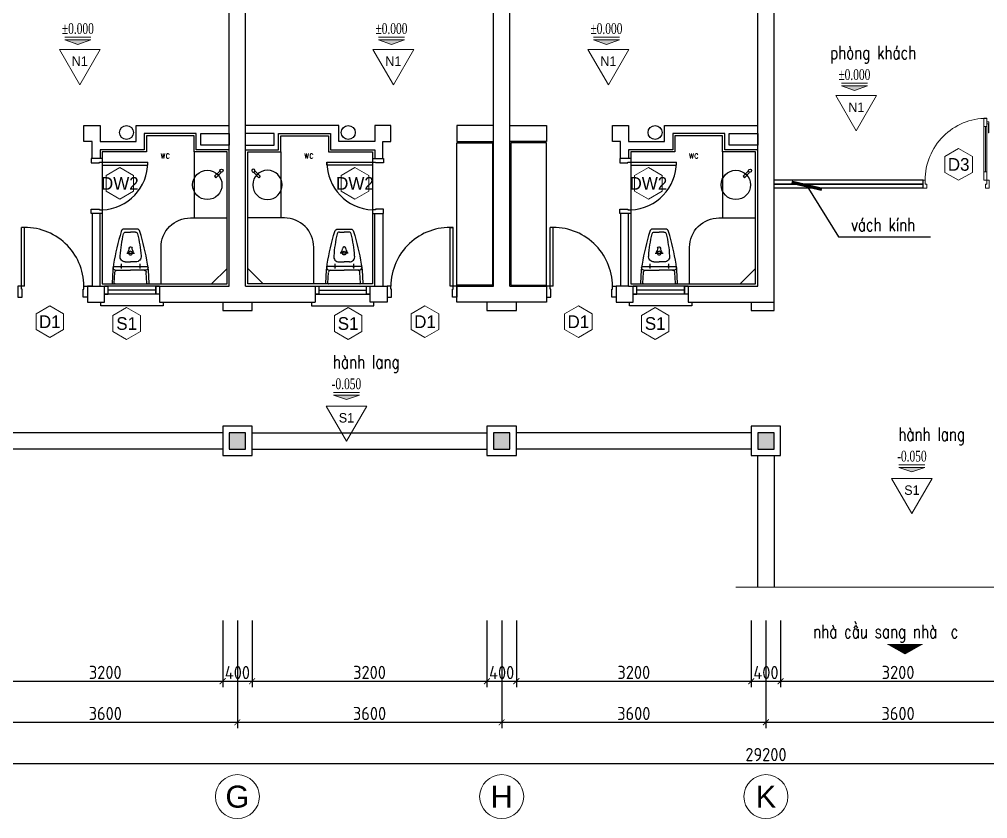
# Model space of a CAD drawing. Header units: millimetres. Extents: x 370 to 37395, y 1571 to 23130.
# Drawn here: x 9045 to 22235, y 1571 to 12465 of the extents above; entities that cross this region are included whole.
import ezdxf
from ezdxf.enums import TextEntityAlignment as Align

# ---------------------------------------------------------------- set-up
doc = ezdxf.new("R2010")
doc.units = ezdxf.units.MM
for name, color, linetype, lineweight in [('252 DIM', 251, 'Continuous', 5), ('HACTH', 252, 'Continuous', 5), ('N-CUA', 254, 'Continuous', 18), ('NETMANH', 43, 'Continuous', 15), ('NEW', 11, 'Continuous', 35), ('ZONES', 7, 'Continuous', 18)]:
    doc.layers.add(name, color=color, linetype=linetype, lineweight=lineweight)
for name, color, linetype in [('33-Thiet bi', 33, 'Continuous'), ('Dim', 144, 'Continuous'), ('HATCH', 8, 'Continuous'), ('NOITHAT', 8, 'Continuous'), ('TEXT', 11, 'Continuous'), ('THAY', 9, 'Continuous'), ('tuong', 11, 'Continuous')]:
    doc.layers.add(name, color=color, linetype=linetype)
doc.styles.add('ARIALH', font='VnArialH.TTF')
doc.styles.add('AVANTH', font='VnAvantH.TTF')
doc.styles.add('ISOCP', font='isocp.shx')
doc.styles.add('VNS', font='vntimeh.shx', dxfattribs={"width": 0.7})
doc.styles.add('VNSIMLI', font='vnsimli.shx', dxfattribs={"width": 0.75})
doc.dimstyles.new('1-100', dxfattribs={"dimtxt": 180, "dimasz": 80, "dimexe": 80, "dimexo": 0, "dimgap": 30, "dimtad": 1, "dimdec": 0, "dimzin": 0, "dimdsep": 46, "dimtxsty": 'ISOCP', "dimblk1": 'ARCHTICK', "dimblk2": 'ARCHTICK', "dimsah": 1, "dimcen": 0.09, "dimdle": 80, "dimclrd": 8, "dimclre": 256, "dimclrt": 11, "dimadec": 0, "dimazin": 0, "dimtfac": 1, "dimtdec": 0, "dimtix": 1, "dimtmove": 2, "dimatfit": 3, "dimldrblk": 'ARCHTICK', "dimfxl": 80, "dimtolj": 1, "dimtzin": 0, "dimlwd": -1, "dimarcsym": 0})
doc.dimstyles.new('100x2nn', dxfattribs={"dimscale": 2, "dimtxt": 180, "dimasz": 80, "dimexe": 80, "dimexo": 0, "dimgap": 30, "dimtad": 1, "dimdec": 0, "dimzin": 0, "dimdsep": 46, "dimtxsty": 'ISOCP', "dimblk1": 'ARCHTICK', "dimblk2": 'ARCHTICK', "dimsah": 1, "dimcen": 0.09, "dimdle": 80, "dimclrd": 8, "dimclre": 8, "dimclrt": 7, "dimadec": 0, "dimazin": 0, "dimtfac": 1, "dimtdec": 0, "dimtmove": 2, "dimatfit": 3, "dimldrblk": 'ARCHTICK', "dimfxl": 80, "dimtolj": 1, "dimtzin": 0, "dimarcsym": 0})

# ---------------------------------------------------------------- blocks, each defined once
blk = doc.blocks.new('AXIS')
at = {"layer": 'ZONES'}
blk.add_circle((0, 0), 300, dxfattribs=at)
at = {"layer": 'ZONES', "style": 'ARIALH'}
blk.add_attdef('TENTRUCDINHVI', text='', height=300, dxfattribs=at).set_placement((0, 0), align=Align.MIDDLE)
blk = doc.blocks.new('_ArchTick')
at = {"color": 0, "linetype": 'ByBlock', "const_width": 0.15}
blk.add_lwpolyline([(-0.5, -0.5), (0.5, 0.5)], dxfattribs=at)
blk = doc.blocks.new('*D630')
at = {"layer": 'Defpoints', "color": 0, "transparency": 16777216}
for p in [(8615, 4273), (11815, 4273), (11815, 3444)]:
    blk.add_point(p, dxfattribs=at)
at = {"layer": 'Dim', "lineweight": -2, "transparency": 16777216}
for p, q in [((8615, 4273), (8615, 3364)), ((11815, 4273), (11815, 3364))]:
    blk.add_line(p, q, dxfattribs=at)
at = {"layer": 'Dim', "color": 8, "transparency": 16777216}
blk.add_line((8535, 3444), (11895, 3444), dxfattribs=at)
at = {"layer": 'Dim', "color": 8, "transparency": 16777216, "xscale": 80, "yscale": 80, "zscale": 80, "rotation": 180}
blk.add_blockref('_ArchTick', (8615, 3444), dxfattribs=at)
at = {"layer": 'Dim', "color": 8, "transparency": 16777216, "xscale": 80, "yscale": 80, "zscale": 80}
blk.add_blockref('_ArchTick', (11815, 3444), dxfattribs=at)
at = {"layer": 'Dim', "color": 11, "transparency": 16777216, "insert": (10215, 3564), "char_height": 180, "attachment_point": 5, "style": 'ISOCP'}
blk.add_mtext('\\A1;3200', dxfattribs=at)
blk = doc.blocks.new('*D631')
at = {"layer": 'Defpoints', "color": 0, "transparency": 16777216}
for p in [(11815, 4273), (12215, 4273), (12215, 3444)]:
    blk.add_point(p, dxfattribs=at)
at = {"layer": 'Dim', "lineweight": -2, "transparency": 16777216}
for p, q in [((11815, 4273), (11815, 3364)), ((12215, 4273), (12215, 3364))]:
    blk.add_line(p, q, dxfattribs=at)
at = {"layer": 'Dim', "color": 8, "transparency": 16777216}
blk.add_line((11735, 3444), (12295, 3444), dxfattribs=at)
at = {"layer": 'Dim', "color": 8, "transparency": 16777216, "xscale": 80, "yscale": 80, "zscale": 80, "rotation": 180}
blk.add_blockref('_ArchTick', (11815, 3444), dxfattribs=at)
at = {"layer": 'Dim', "color": 8, "transparency": 16777216, "xscale": 80, "yscale": 80, "zscale": 80}
blk.add_blockref('_ArchTick', (12215, 3444), dxfattribs=at)
at = {"layer": 'Dim', "color": 11, "transparency": 16777216, "insert": (12015, 3562), "char_height": 180, "attachment_point": 5, "style": 'ISOCP'}
blk.add_mtext('\\A1;400', dxfattribs=at)
blk = doc.blocks.new('*D632')
at = {"layer": 'Defpoints', "color": 0, "transparency": 16777216}
for p in [(12215, 4273), (15415, 4273), (15415, 3444)]:
    blk.add_point(p, dxfattribs=at)
at = {"layer": 'Dim', "lineweight": -2, "transparency": 16777216}
for p, q in [((12215, 4273), (12215, 3364)), ((15415, 4273), (15415, 3364))]:
    blk.add_line(p, q, dxfattribs=at)
at = {"layer": 'Dim', "color": 8, "transparency": 16777216}
blk.add_line((12135, 3444), (15495, 3444), dxfattribs=at)
at = {"layer": 'Dim', "color": 8, "transparency": 16777216, "xscale": 80, "yscale": 80, "zscale": 80, "rotation": 180}
blk.add_blockref('_ArchTick', (12215, 3444), dxfattribs=at)
at = {"layer": 'Dim', "color": 8, "transparency": 16777216, "xscale": 80, "yscale": 80, "zscale": 80}
blk.add_blockref('_ArchTick', (15415, 3444), dxfattribs=at)
at = {"layer": 'Dim', "color": 11, "transparency": 16777216, "insert": (13815, 3564), "char_height": 180, "attachment_point": 5, "style": 'ISOCP'}
blk.add_mtext('\\A1;3200', dxfattribs=at)
blk = doc.blocks.new('*D633')
at = {"layer": 'Defpoints', "color": 0, "transparency": 16777216}
for p in [(15415, 4273), (15815, 4273), (15815, 3444)]:
    blk.add_point(p, dxfattribs=at)
at = {"layer": 'Dim', "lineweight": -2, "transparency": 16777216}
for p, q in [((15415, 4273), (15415, 3364)), ((15815, 4273), (15815, 3364))]:
    blk.add_line(p, q, dxfattribs=at)
at = {"layer": 'Dim', "color": 8, "transparency": 16777216}
blk.add_line((15335, 3444), (15895, 3444), dxfattribs=at)
at = {"layer": 'Dim', "color": 8, "transparency": 16777216, "xscale": 80, "yscale": 80, "zscale": 80, "rotation": 180}
blk.add_blockref('_ArchTick', (15415, 3444), dxfattribs=at)
at = {"layer": 'Dim', "color": 8, "transparency": 16777216, "xscale": 80, "yscale": 80, "zscale": 80}
blk.add_blockref('_ArchTick', (15815, 3444), dxfattribs=at)
at = {"layer": 'Dim', "color": 11, "transparency": 16777216, "insert": (15615, 3562), "char_height": 180, "attachment_point": 5, "style": 'ISOCP'}
blk.add_mtext('\\A1;400', dxfattribs=at)
blk = doc.blocks.new('*D634')
at = {"layer": 'Defpoints', "color": 0, "transparency": 16777216}
for p in [(15815, 4273), (19015, 4273), (19015, 3444)]:
    blk.add_point(p, dxfattribs=at)
at = {"layer": 'Dim', "lineweight": -2, "transparency": 16777216}
for p, q in [((15815, 4273), (15815, 3364)), ((19015, 4273), (19015, 3364))]:
    blk.add_line(p, q, dxfattribs=at)
at = {"layer": 'Dim', "color": 8, "transparency": 16777216}
blk.add_line((15735, 3444), (19095, 3444), dxfattribs=at)
at = {"layer": 'Dim', "color": 8, "transparency": 16777216, "xscale": 80, "yscale": 80, "zscale": 80, "rotation": 180}
blk.add_blockref('_ArchTick', (15815, 3444), dxfattribs=at)
at = {"layer": 'Dim', "color": 8, "transparency": 16777216, "xscale": 80, "yscale": 80, "zscale": 80}
blk.add_blockref('_ArchTick', (19015, 3444), dxfattribs=at)
at = {"layer": 'Dim', "color": 11, "transparency": 16777216, "insert": (17415, 3564), "char_height": 180, "attachment_point": 5, "style": 'ISOCP'}
blk.add_mtext('\\A1;3200', dxfattribs=at)
blk = doc.blocks.new('*D635')
at = {"layer": 'Defpoints', "color": 0, "transparency": 16777216}
for p in [(19015, 4273), (19415, 4273), (19415, 3444)]:
    blk.add_point(p, dxfattribs=at)
at = {"layer": 'Dim', "lineweight": -2, "transparency": 16777216}
for p, q in [((19015, 4273), (19015, 3364)), ((19415, 4273), (19415, 3364))]:
    blk.add_line(p, q, dxfattribs=at)
at = {"layer": 'Dim', "color": 8, "transparency": 16777216}
blk.add_line((18935, 3444), (19495, 3444), dxfattribs=at)
at = {"layer": 'Dim', "color": 8, "transparency": 16777216, "xscale": 80, "yscale": 80, "zscale": 80, "rotation": 180}
blk.add_blockref('_ArchTick', (19015, 3444), dxfattribs=at)
at = {"layer": 'Dim', "color": 8, "transparency": 16777216, "xscale": 80, "yscale": 80, "zscale": 80}
blk.add_blockref('_ArchTick', (19415, 3444), dxfattribs=at)
at = {"layer": 'Dim', "color": 11, "transparency": 16777216, "insert": (19215, 3562), "char_height": 180, "attachment_point": 5, "style": 'ISOCP'}
blk.add_mtext('\\A1;400', dxfattribs=at)
blk = doc.blocks.new('*D636')
at = {"layer": 'Defpoints', "color": 0, "transparency": 16777216}
for p in [(19415, 4273), (22615, 4273), (22615, 3444)]:
    blk.add_point(p, dxfattribs=at)
at = {"layer": 'Dim', "lineweight": -2, "transparency": 16777216}
for p, q in [((19415, 4273), (19415, 3364)), ((22615, 4273), (22615, 3364))]:
    blk.add_line(p, q, dxfattribs=at)
at = {"layer": 'Dim', "color": 8, "transparency": 16777216}
blk.add_line((19335, 3444), (22695, 3444), dxfattribs=at)
at = {"layer": 'Dim', "color": 8, "transparency": 16777216, "xscale": 80, "yscale": 80, "zscale": 80, "rotation": 180}
blk.add_blockref('_ArchTick', (19415, 3444), dxfattribs=at)
at = {"layer": 'Dim', "color": 8, "transparency": 16777216, "xscale": 80, "yscale": 80, "zscale": 80}
blk.add_blockref('_ArchTick', (22615, 3444), dxfattribs=at)
at = {"layer": 'Dim', "color": 11, "transparency": 16777216, "insert": (21015, 3564), "char_height": 180, "attachment_point": 5, "style": 'ISOCP'}
blk.add_mtext('\\A1;3200', dxfattribs=at)
blk = doc.blocks.new('*D593')
at = {"layer": 'Defpoints', "color": 0, "transparency": 16777216}
for p in [(8415, 4273), (12015, 4273), (12015, 2884)]:
    blk.add_point(p, dxfattribs=at)
at = {"layer": 'Dim', "lineweight": -2, "transparency": 16777216}
for p, q in [((8415, 4273), (8415, 2804)), ((12015, 4273), (12015, 2804))]:
    blk.add_line(p, q, dxfattribs=at)
at = {"layer": 'Dim', "color": 8, "transparency": 16777216}
blk.add_line((8335, 2884), (12095, 2884), dxfattribs=at)
at = {"layer": 'Dim', "color": 8, "transparency": 16777216, "xscale": 80, "yscale": 80, "zscale": 80, "rotation": 180}
blk.add_blockref('_ArchTick', (8415, 2884), dxfattribs=at)
at = {"layer": 'Dim', "color": 8, "transparency": 16777216, "xscale": 80, "yscale": 80, "zscale": 80}
blk.add_blockref('_ArchTick', (12015, 2884), dxfattribs=at)
at = {"layer": 'Dim', "color": 11, "transparency": 16777216, "insert": (10215, 3004), "char_height": 180, "attachment_point": 5, "style": 'ISOCP'}
blk.add_mtext('\\A1;3600', dxfattribs=at)
blk = doc.blocks.new('*D594')
at = {"layer": 'Defpoints', "color": 0, "transparency": 16777216}
for p in [(12015, 4273), (15615, 4273), (15615, 2884)]:
    blk.add_point(p, dxfattribs=at)
at = {"layer": 'Dim', "lineweight": -2, "transparency": 16777216}
for p, q in [((12015, 4273), (12015, 2804)), ((15615, 4273), (15615, 2804))]:
    blk.add_line(p, q, dxfattribs=at)
at = {"layer": 'Dim', "color": 8, "transparency": 16777216}
blk.add_line((11935, 2884), (15695, 2884), dxfattribs=at)
at = {"layer": 'Dim', "color": 8, "transparency": 16777216, "xscale": 80, "yscale": 80, "zscale": 80, "rotation": 180}
blk.add_blockref('_ArchTick', (12015, 2884), dxfattribs=at)
at = {"layer": 'Dim', "color": 8, "transparency": 16777216, "xscale": 80, "yscale": 80, "zscale": 80}
blk.add_blockref('_ArchTick', (15615, 2884), dxfattribs=at)
at = {"layer": 'Dim', "color": 11, "transparency": 16777216, "insert": (13815, 3004), "char_height": 180, "attachment_point": 5, "style": 'ISOCP'}
blk.add_mtext('\\A1;3600', dxfattribs=at)
blk = doc.blocks.new('*D595')
at = {"layer": 'Defpoints', "color": 0, "transparency": 16777216}
for p in [(15615, 4273), (19215, 4273), (19215, 2884)]:
    blk.add_point(p, dxfattribs=at)
at = {"layer": 'Dim', "lineweight": -2, "transparency": 16777216}
for p, q in [((15615, 4273), (15615, 2804)), ((19215, 4273), (19215, 2804))]:
    blk.add_line(p, q, dxfattribs=at)
at = {"layer": 'Dim', "color": 8, "transparency": 16777216}
blk.add_line((15535, 2884), (19295, 2884), dxfattribs=at)
at = {"layer": 'Dim', "color": 8, "transparency": 16777216, "xscale": 80, "yscale": 80, "zscale": 80, "rotation": 180}
blk.add_blockref('_ArchTick', (15615, 2884), dxfattribs=at)
at = {"layer": 'Dim', "color": 8, "transparency": 16777216, "xscale": 80, "yscale": 80, "zscale": 80}
blk.add_blockref('_ArchTick', (19215, 2884), dxfattribs=at)
at = {"layer": 'Dim', "color": 11, "transparency": 16777216, "insert": (17415, 3004), "char_height": 180, "attachment_point": 5, "style": 'ISOCP'}
blk.add_mtext('\\A1;3600', dxfattribs=at)
blk = doc.blocks.new('*D596')
at = {"layer": 'Defpoints', "color": 0, "transparency": 16777216}
for p in [(19215, 4273), (22815, 4273), (22815, 2884)]:
    blk.add_point(p, dxfattribs=at)
at = {"layer": 'Dim', "lineweight": -2, "transparency": 16777216}
for p, q in [((19215, 4273), (19215, 2804)), ((22815, 4273), (22815, 2804))]:
    blk.add_line(p, q, dxfattribs=at)
at = {"layer": 'Dim', "color": 8, "transparency": 16777216}
blk.add_line((19135, 2884), (22895, 2884), dxfattribs=at)
at = {"layer": 'Dim', "color": 8, "transparency": 16777216, "xscale": 80, "yscale": 80, "zscale": 80, "rotation": 180}
blk.add_blockref('_ArchTick', (19215, 2884), dxfattribs=at)
at = {"layer": 'Dim', "color": 8, "transparency": 16777216, "xscale": 80, "yscale": 80, "zscale": 80}
blk.add_blockref('_ArchTick', (22815, 2884), dxfattribs=at)
at = {"layer": 'Dim', "color": 11, "transparency": 16777216, "insert": (21015, 3004), "char_height": 180, "attachment_point": 5, "style": 'ISOCP'}
blk.add_mtext('\\A1;3600', dxfattribs=at)
blk = doc.blocks.new('CAODO')
blk.add_hatch(color=256).paths.add_polyline_path([(0, 0), (-225, 80), (225, 80)])
blk.add_line((-225, 124), (225, 124))
blk.add_lwpolyline([(0, 0), (-225, 80), (225, 80), (0, 0)])
at = {"layer": 'ZONES', "style": 'VNS', "width": 0.7}
blk.add_attdef('CAODO', text='', height=187, dxfattribs=at).set_placement((0, 274), align=Align.MIDDLE)
blk = doc.blocks.new('*D591')
at = {"layer": 'Defpoints', "color": 0, "transparency": 16777216}
for p in [(4615, 4273), (33815, 4273), (33815, 2324)]:
    blk.add_point(p, dxfattribs=at)
at = {"layer": 'Dim', "lineweight": -2, "transparency": 16777216}
for p, q in [((4615, 4273), (4615, 2244)), ((33815, 4273), (33815, 2244))]:
    blk.add_line(p, q, dxfattribs=at)
at = {"layer": 'Dim', "color": 8, "transparency": 16777216}
blk.add_line((4535, 2324), (33895, 2324), dxfattribs=at)
at = {"layer": 'Dim', "color": 8, "transparency": 16777216, "xscale": 80, "yscale": 80, "zscale": 80, "rotation": 180}
blk.add_blockref('_ArchTick', (4615, 2324), dxfattribs=at)
at = {"layer": 'Dim', "color": 8, "transparency": 16777216, "xscale": 80, "yscale": 80, "zscale": 80}
blk.add_blockref('_ArchTick', (33815, 2324), dxfattribs=at)
at = {"layer": 'Dim', "color": 11, "transparency": 16777216, "insert": (19215, 2444), "char_height": 180, "attachment_point": 5, "style": 'ISOCP'}
blk.add_mtext('\\A1;29200', dxfattribs=at)
blk = doc.blocks.new('D-W')
blk.add_lwpolyline([(0, 0), (-260, -150), (-260, -450), (0, -600), (260, -450), (260, -150)], close=True)
at = {"layer": 'ZONES', "style": 'AVANTH'}
blk.add_attdef('DS', text='', height=240, dxfattribs=at).set_placement((0, -300), align=Align.MIDDLE)
blk = doc.blocks.new('MAT')
blk.add_lwpolyline([(-11, 95), (508, 995), (-531, 995)], close=True)
at = {"layer": 'ZONES', "style": 'AVANTH'}
blk.add_attdef('DS', text='', height=240, dxfattribs=at).set_placement((-11, 695), align=Align.MIDDLE)
blk = doc.blocks.new('c900')
blk.add_line((51, 224), (51, 839))
for points in [[(29, 839), (74, 839), (74, 953), (29, 953), (29, 839)], [(29, 903), (4, 903), (4, 755)], [(29, 878), (9, 878), (9, 755), (4, 755)], [(29, 854), (29, 209)], [(74, 224), (74, 869)], [(74, 224), (29, 224), (29, 110), (74, 110), (74, 224)]]:
    blk.add_lwpolyline(points)
for points in [[(0, 0), (0, 110), (29, 110), (29, 57), (50, 57), (50, 0)], [(900, 0), (900, 110), (871, 110), (871, 57), (850, 57), (850, 0)]]:
    blk.add_lwpolyline(points, close=True)
at = {"layer": 'NETMANH'}
blk.add_arc((33, 114), 838, 359.6929, 90.3071, dxfattribs=at)
blk = doc.blocks.new('XIBET')
at = {"layer": '33-Thiet bi'}
for p, q in [((-66, 706), (0, 706)), ((66, 706), (0, 706)), ((52, 421), (-55, 421)), ((3, 506), (-3, 506)), ((3, 506), (-3, 506)), ((-128, 274), (-128, 211)), ((-72, 302), (0, 302)), ((72, 302), (0, 302)), ((128, 274), (128, 211)), ((236, 238), (-236, 238)), ((-222, 11), (-214, 158)), ((-208, 187), (0, 187)), ((208, 187), (0, 187)), ((222, 11), (214, 158)), ((212, 0), (-212, 0))]:
    blk.add_line(p, q, dxfattribs=at)
blk.add_lwpolyline([(-222, 11, 0.43012), (-212, 0), (-242, 0, -0.43012), (-252, 11), (-243, 187), (-238, 222), (-232, 268, -0.027792), (-128, 717, -0.333759), (-89, 747), (0, 747), (89, 747, -0.333759), (128, 717, -0.027792), (232, 268), (238, 222), (243, 187), (252, 11, -0.43012), (242, 0), (212, 0, 0.43012), (222, 11)], format="xyb", dxfattribs=at)
for centre, radius in [((0, 421), 25.3), ((-128, 236), 7.59), ((128, 236), 7.59)]:
    blk.add_circle(centre, radius, dxfattribs=at)
for centre, radius, start, end in [((1855, 230), 2003, 166.9438, 175.6188), ((-66, 676), 30.4, 90, 166.9438), ((66, 676), 30.4, 13.0562, 90), ((-1855, 230), 2003, 4.3812, 13.0562), ((-504, 615), 501, 337.9004, 345.3221), ((-34, 419), 10.1, 27.2049, 128.6822), ((0, 486), 20.2, 8.1656, 171.8344), ((504, 615), 501, 194.6779, 202.0996), ((34, 419), 10.1, 51.3178, 152.7951), ((-72, 372), 70.8, 171.1193, 270), ((72, 372), 70.8, 270, 8.8807), ((-208, 218), 30.4, 172.3704, 270), ((-184, 157), 30.4, 90, 176.9059), ((184, 157), 30.4, 3.0941, 90), ((208, 218), 30.4, 270, 7.6296)]:
    blk.add_arc(centre, radius, start, end, dxfattribs=at)
blk = doc.blocks.new('A$C2BDB501E')
at = {"layer": 'NOITHAT'}
for points in [[(450, 900), (0, 900), (0, 0), (450, 0)], [(101, 262), (172, 333), (153, 352), (82, 281)]]:
    blk.add_lwpolyline(points, close=True, dxfattribs=at)
for centre, radius in [((270, 450), 200), ((76, 256), 21.5)]:
    blk.add_circle(centre, radius, dxfattribs=at)

msp = doc.modelspace()

# ---------------------------------------------------------------- hatches: boundary and pattern name
at = {"layer": 'HATCH'}
for points in [[(12124.9, 6828.6), (11904.9, 6828.6), (11904.9, 6608.6), (12124.9, 6608.6)], [(15724.9, 6828.6), (15504.9, 6828.6), (15504.9, 6608.6), (15724.9, 6608.6)], [(19324.9, 6828.6), (19104.9, 6828.6), (19104.9, 6608.6), (19324.9, 6608.6)]]:
    msp.add_hatch(color=256, dxfattribs=at).paths.add_polyline_path(points)

# ---------------------------------------------------------------- linework, layer by layer
at = {"layer": 'HACTH', "linetype": 'Continuous'}
msp.add_lwpolyline([(18806.8, 4727.3), (26260.5, 4727.3), (26260.5, 4911.4), (26547.8, 4550.7), (26547.8, 4727.3), (34032.7, 4727.3)], dxfattribs=at)
at = {"layer": 'NEW'}
msp.add_line((21354.9, 10218.6), (19324.9, 10218.6), dxfattribs=at)
at = {"layer": 'NOITHAT'}
for points in [[(10174.9, 8858.6), (11874.9, 8858.6), (11874.9, 10658.6), (11424.9, 10658.6), (11424.9, 10878.6), (10774.9, 10878.6), (10774.9, 10658.6), (10174.9, 10658.6)], [(13854.9, 8858.6), (12154.9, 8858.6), (12154.9, 10658.6), (12604.9, 10658.6), (12604.9, 10878.6), (13254.9, 10878.6), (13254.9, 10658.6), (13854.9, 10658.6)], [(17374.9, 8858.6), (19074.9, 8858.6), (19074.9, 10658.6), (18624.9, 10658.6), (18624.9, 10878.6), (17974.9, 10878.6), (17974.9, 10658.6), (17374.9, 10658.6)], [(15004.9, 10783.6), (15489.9, 10783.6), (15489.9, 8843.6), (15004.9, 8843.6)], [(16224.9, 10783.6), (15739.9, 10783.6), (15739.9, 8843.6), (16224.9, 8843.6)], [(9974.9, 8828.6), (9974.9, 8678.6), (9914.9, 8678.6), (9914.9, 8788.6), (9924.9, 8788.6), (9924.9, 8828.6)], [(14054.9, 8828.6), (14054.9, 8678.6), (14114.9, 8678.6), (14114.9, 8788.6), (14104.9, 8788.6), (14104.9, 8828.6)], [(17174.9, 8828.6), (17174.9, 8678.6), (17114.9, 8678.6), (17114.9, 8788.6), (17124.9, 8788.6), (17124.9, 8828.6)]]:
    msp.add_lwpolyline(points, close=True, dxfattribs=at)
for points in [[(10174.9, 10568.6), (10024.9, 10568.6), (10024.9, 10508.6), (10134.9, 10508.6), (10134.9, 10518.6), (10794.9, 10518.6)], [(13854.9, 10568.6), (14004.9, 10568.6), (14004.9, 10508.6), (13894.9, 10508.6), (13894.9, 10518.6)], [(17374.9, 10568.6), (17224.9, 10568.6), (17224.9, 10508.6), (17334.9, 10508.6), (17334.9, 10518.6), (17994.9, 10518.6)], [(10174.9, 10478.6), (10794.9, 10478.6), (10794.9, 10518.6)], [(13854.9, 10478.6), (13234.9, 10478.6), (13234.9, 10518.6), (13894.9, 10518.6)], [(17374.9, 10478.6), (17994.9, 10478.6), (17994.9, 10518.6)], [(10174.9, 9818.6), (10024.9, 9818.6), (10024.9, 9878.6), (10134.9, 9878.6), (10134.9, 9868.6), (10174.9, 9868.6)], [(13854.9, 9818.6), (14004.9, 9818.6), (14004.9, 9878.6), (13894.9, 9878.6), (13894.9, 9868.6), (13854.9, 9868.6)], [(17374.9, 9818.6), (17224.9, 9818.6), (17224.9, 9878.6), (17334.9, 9878.6), (17334.9, 9868.6), (17374.9, 9868.6)], [(9114.9, 8828.6), (9024.9, 8828.6), (9024.9, 8678.6), (9084.9, 8678.6), (9084.9, 8788.6), (9074.9, 8788.6), (9074.9, 9628.6)], [(9114.9, 8828.6), (9114.9, 9628.6), (9074.9, 9628.6)], [(15004.9, 8828.6), (14914.9, 8828.6), (14914.9, 9628.6), (14954.9, 9628.6)], [(15004.9, 8828.6), (15004.9, 8678.6), (14944.9, 8678.6), (14944.9, 8788.6), (14954.9, 8788.6), (14954.9, 9628.6)], [(16314.9, 8828.6), (16224.9, 8828.6), (16224.9, 8678.6), (16284.9, 8678.6), (16284.9, 8788.6), (16274.9, 8788.6), (16274.9, 9628.6)], [(16314.9, 8828.6), (16314.9, 9628.6), (16274.9, 9628.6)], [(11874.9, 9070.7), (11662.7, 8858.6)], [(12154.9, 9070.7), (12367, 8858.6)], [(19074.9, 9070.7), (18862.7, 8858.6)]]:
    msp.add_lwpolyline(points, dxfattribs=at)
for points in [[(10974.9, 8858.6), (10974.9, 9358.6, -0.4142136), (11374.9, 9758.6), (11874.9, 9758.6)], [(13054.9, 8858.6), (13054.9, 9358.6, 0.4142136), (12654.9, 9758.6), (12154.9, 9758.6)], [(18174.9, 8858.6), (18174.9, 9358.6, -0.4142136), (18574.9, 9758.6), (19074.9, 9758.6)]]:
    msp.add_lwpolyline(points, format="xyb", dxfattribs=at)
for centre in [(10504.4, 10923.6), (13525.4, 10923.6), (17704.4, 10923.6)]:
    msp.add_circle(centre, 94.8, dxfattribs=at)
for centre, radius, start, end in [((10148.7, 10514.3), 646.2, 272.32463, 0.38175), ((13881.1, 10514.3), 646.2, 179.61825, 267.67537), ((17348.7, 10514.3), 646.2, 272.32463, 0.38175), ((9116.3, 8821.1), 808.6, 0.53245, 92.93896), ((14913.4, 8821.1), 808.6, 87.06104, 179.46755), ((16316.3, 8821.1), 808.6, 0.53245, 92.93896)]:
    msp.add_arc(centre, radius, start, end, dxfattribs=at)
at = {"layer": 'TEXT'}
msp.add_lwpolyline([(21109.4, 3809.2, 0, 500, 0), (21109.4, 3950.9, 0, 0, 0)], format="xyseb", dxfattribs=at)
at = {"layer": 'THAY', "ltscale": 400}
for p, q in [((21354.9, 10273.6), (19324.9, 10273.6)), ((21354.9, 10163.6), (19324.9, 10163.6)), ((21354.9, 10163.6), (21354.9, 10273.6)), ((11814.9, 6828.6), (8614.9, 6828.6)), ((12214.9, 6828.6), (15414.9, 6828.6)), ((19014.9, 6828.6), (15814.9, 6828.6)), ((11814.9, 6608.6), (8614.9, 6608.6)), ((12214.9, 6608.6), (15414.9, 6608.6)), ((19014.9, 6608.6), (15814.9, 6608.6)), ((19104.9, 4727.3), (19104.9, 6518.6)), ((19324.9, 6518.6), (19324.9, 4727.3))]:
    msp.add_line(p, q, dxfattribs=at)
at = {"layer": 'THAY'}
for p, q in [((10954.9, 8828.6), (10204.9, 8828.6)), ((10954.9, 8718.6), (10204.9, 8718.6)), ((10904.9, 8773.6), (10254.9, 8773.6)), ((10904.9, 8828.6), (10904.9, 8718.6)), ((13074.9, 8828.6), (13824.9, 8828.6)), ((13074.9, 8718.6), (13824.9, 8718.6)), ((13124.9, 8828.6), (13124.9, 8718.6)), ((13124.9, 8773.6), (13774.9, 8773.6)), ((18154.9, 8828.6), (17404.9, 8828.6)), ((18154.9, 8718.6), (17404.9, 8718.6)), ((18104.9, 8773.6), (17454.9, 8773.6)), ((18104.9, 8828.6), (18104.9, 8718.6))]:
    msp.add_line(p, q, dxfattribs=at)
for points in [[(11004.9, 8608.6), (11004.9, 8558.6), (10154.9, 8558.6), (10154.9, 8608.6)], [(13024.9, 8608.6), (13024.9, 8558.6), (13874.9, 8558.6), (13874.9, 8608.6)], [(18204.9, 8608.6), (18204.9, 8558.6), (17354.9, 8558.6), (17354.9, 8608.6)]]:
    msp.add_lwpolyline(points, dxfattribs=at)
at = {"layer": 'tuong', "ltscale": 400}
for p, q in [((19104.9, 8828.6), (19104.9, 16388.6)), ((10144.9, 9818.6), (10034.9, 9818.6)), ((10034.9, 9818.6), (10034.9, 8828.6)), ((10144.9, 8828.6), (10144.9, 9818.6)), ((13884.9, 9818.6), (13994.9, 9818.6)), ((13884.9, 8828.6), (13884.9, 9818.6)), ((13994.9, 9818.6), (13994.9, 8828.6)), ((17344.9, 9818.6), (17234.9, 9818.6)), ((17234.9, 9818.6), (17234.9, 8828.6)), ((17344.9, 8828.6), (17344.9, 9818.6)), ((9974.9, 8828.6), (10254.9, 8828.6)), ((9974.9, 8828.6), (9974.9, 8608.6)), ((10204.9, 8608.6), (10204.9, 8828.6)), ((10954.9, 8828.6), (10954.9, 8608.6)), ((12124.9, 8828.6), (13074.9, 8828.6)), ((13024.9, 8828.6), (13124.9, 8828.6)), ((13074.9, 8828.6), (13074.9, 8608.6)), ((13824.9, 8608.6), (13824.9, 8828.6)), ((14054.9, 8828.6), (14054.9, 8608.6)), ((16224.9, 8828.6), (16224.9, 8608.6)), ((17344.9, 8828.6), (17174.9, 8828.6)), ((17174.9, 8828.6), (17174.9, 8608.6)), ((17344.9, 8828.6), (17454.9, 8828.6)), ((17404.9, 8608.6), (17404.9, 8828.6)), ((18154.9, 8828.6), (18154.9, 8608.6)), ((9974.9, 8608.6), (10204.9, 8608.6)), ((14054.9, 8608.6), (13824.9, 8608.6)), ((17174.9, 8608.6), (17404.9, 8608.6)), ((18154.9, 8608.6), (19324.9, 8608.6))]:
    msp.add_line(p, q, dxfattribs=at)
at = {"layer": 'tuong'}
msp.add_line((15004.9, 8828.6), (15504.9, 8828.6), dxfattribs=at)
for points in [[(19014.9, 8608.6), (19014.9, 8498.6), (19324.9, 8498.6), (19324.9, 18708.6)], [(10204.9, 8718.6), (10254.9, 8718.6), (10254.9, 8828.6)], [(10954.9, 8718.6), (10904.9, 8718.6), (10904.9, 8828.6), (11904.9, 8828.6)], [(13124.9, 8828.6), (13124.9, 8718.6), (13074.9, 8718.6)], [(13824.9, 8718.6), (13774.9, 8718.6), (13774.9, 8828.6), (14054.9, 8828.6)], [(17404.9, 8718.6), (17454.9, 8718.6), (17454.9, 8828.6)], [(18154.9, 8718.6), (18104.9, 8718.6), (18104.9, 8828.6), (18204.9, 8828.6)], [(11814.9, 8608.6), (11814.9, 8498.6), (12214.9, 8498.6), (12214.9, 8608.6)], [(15414.9, 8608.6), (15414.9, 8498.6), (15814.9, 8498.6), (15814.9, 8608.6)]]:
    msp.add_lwpolyline(points, dxfattribs=at)
at = {"layer": 'tuong', "ltscale": 400}
for points in [[(11904.9, 8828.6), (11904.9, 16388.6)], [(12124.9, 8828.6), (12124.9, 16388.6)], [(15504.9, 8828.6), (15504.9, 16388.6)], [(15724.9, 8828.6), (15724.9, 16388.6)], [(11904.9, 10688.6), (11454.9, 10688.6), (11454.9, 10908.6), (10744.9, 10908.6), (10744.9, 10688.6), (10144.9, 10688.6), (10144.9, 10568.6), (10034.9, 10568.6), (10034.9, 10798.6), (9924.9, 10798.6), (9924.9, 11018.6), (10144.9, 11018.6), (10144.9, 10798.6), (10634.9, 10798.6), (10634.9, 11018.6), (11904.9, 11018.6)], [(12124.9, 10688.6), (12574.9, 10688.6), (12574.9, 10908.6), (13284.9, 10908.6), (13284.9, 10688.6), (13884.9, 10688.6), (13884.9, 10568.6), (13994.9, 10568.6), (13994.9, 10798.6), (14104.9, 10798.6), (14104.9, 11018.6), (13884.9, 11018.6), (13884.9, 10798.6), (13394.9, 10798.6), (13394.9, 11018.6), (12124.9, 11018.6)], [(15504.9, 11018.6), (15004.9, 11018.6), (15004.9, 10798.6), (15504.9, 10798.6)], [(15724.9, 11018.6), (16224.9, 11018.6), (16224.9, 10798.6), (15724.9, 10798.6)], [(19104.9, 10688.6), (18654.9, 10688.6), (18654.9, 10908.6), (17944.9, 10908.6), (17944.9, 10688.6), (17344.9, 10688.6), (17344.9, 10568.6), (17234.9, 10568.6), (17234.9, 10798.6), (17124.9, 10798.6), (17124.9, 11018.6), (17344.9, 11018.6), (17344.9, 10798.6), (17834.9, 10798.6), (17834.9, 11018.6), (19104.9, 11018.6)], [(12124.9, 10748.6), (12514.9, 10748.6), (12514.9, 10908.6), (12124.9, 10908.6)], [(10034.9, 8828.6), (9974.9, 8828.6)], [(16224.9, 8608.6), (15004.9, 8608.6), (15004.9, 8828.6)], [(15724.9, 8828.6), (16224.9, 8828.6)], [(18154.9, 8828.6), (19104.9, 8828.6)], [(10954.9, 8608.6), (13074.9, 8608.6)]]:
    msp.add_lwpolyline(points, dxfattribs=at)
for points in [[(11904.9, 10748.6), (11514.9, 10748.6), (11514.9, 10908.6), (11904.9, 10908.6)], [(19104.9, 10748.6), (18714.9, 10748.6), (18714.9, 10908.6), (19104.9, 10908.6)]]:
    msp.add_lwpolyline(points, close=True, dxfattribs=at)
at = {"layer": 'tuong'}
for points in [[(12214.9, 6518.6), (12214.9, 6918.6), (11814.9, 6918.6), (11814.9, 6518.6)], [(15814.9, 6518.6), (15814.9, 6918.6), (15414.9, 6918.6), (15414.9, 6518.6)], [(19414.9, 6518.6), (19414.9, 6918.6), (19014.9, 6918.6), (19014.9, 6518.6)], [(11904.9, 6608.6), (12124.9, 6608.6), (12124.9, 6828.6), (11904.9, 6828.6)], [(15504.9, 6608.6), (15724.9, 6608.6), (15724.9, 6828.6), (15504.9, 6828.6)], [(19104.9, 6608.6), (19324.9, 6608.6), (19324.9, 6828.6), (19104.9, 6828.6)]]:
    msp.add_lwpolyline(points, close=True, dxfattribs=at)

# ---------------------------------------------------------------- block references
at = {"layer": '252 DIM', "rotation": 180}
for p in [(11874.9, 10658.6), (19074.9, 10658.6)]:
    msp.add_blockref('A$C2BDB501E', p, dxfattribs=at)
at = {"layer": '252 DIM', "xscale": -1, "rotation": 180}
msp.add_blockref('A$C2BDB501E', (12154.9, 10658.6), dxfattribs=at)
at = {"layer": 'N-CUA', "xscale": -1}
msp.add_blockref('c900', (22254.9, 10163.6), dxfattribs=at)
at = {"layer": 'NETMANH', "xscale": -1}
for p in [(10559.9, 8858.6), (17759.9, 8858.6)]:
    msp.add_blockref('XIBET', p, dxfattribs=at)
at = {"layer": 'NETMANH'}
msp.add_blockref('XIBET', (13469.9, 8858.6), dxfattribs=at)
at = {"layer": 'ZONES'}
for name, p, xscale, yscale, zscale, values in [('CAODO', (9841.7, 12123.4), 0.7875000000931323, 0.7875000000931323, 0.7874999999999659, {'CAODO': '%%p0.000'}), ('CAODO', (14113.2, 12123.4), 0.7875000000931323, 0.7875000000931323, 0.7874999999999659, {'CAODO': '%%p0.000'}), ('CAODO', (17041.7, 12123.4), 0.7875000000931323, 0.7875000000931323, 0.7874999999999659, {'CAODO': '%%p0.000'}), ('MAT', (9873.9, 11523), 0.534599999897182, 0.534599999897182, 0.5345999999901215, {'DS': 'n1'}), ('MAT', (14145.3, 11523), 0.534599999897182, 0.534599999897182, 0.5345999999901215, {'DS': 'n1'}), ('MAT', (17073.9, 11523), 0.534599999897182, 0.534599999897182, 0.5345999999901215, {'DS': 'n1'}), ('CAODO', (20419.5, 11496.1), 0.7875000000931323, 0.7875000000931323, 0.7874999999999659, {'CAODO': '%%p0.000'}), ('MAT', (20451.6, 10895.7), 0.534599999897182, 0.534599999897182, 0.5345999999901215, {'DS': 'n1'}), ('D-W', (21840.1, 10703.7), 0.7199999999720604, 0.7199999999720604, 0.7199999999999999, {'DS': 'd3'}), ('D-W', (13616.3, 10445.9), 0.7199999999720604, 0.7199999999720604, 0.7199999999999999, {'DS': 'dw2'}), ('D-W', (9459.3, 8559.6), 0.7199999999720604, 0.7199999999720604, 0.7199999999999999, {'DS': 'd1'}), ('D-W', (10506.4, 8535.4), 0.7199999999720604, 0.7199999999720604, 0.7199999999999999, {'DS': 's1'}), ('D-W', (16659.3, 8559.6), 0.7199999999720604, 0.7199999999720604, 0.7199999999999999, {'DS': 'd1'}), ('D-W', (17706.4, 8535.4), 0.7199999999720604, 0.7199999999720604, 0.7199999999999999, {'DS': 's1'}), ('CAODO', (13500.4, 7281.6), 0.7875000000931323, 0.7875000000931323, 0.7874999999999659, {'CAODO': '-0.050'}), ('MAT', (13506.4, 6662.7), 0.534599999897182, 0.534599999897182, 0.5345999999901215, {'DS': 's1'}), ('CAODO', (21203.1, 6295.8), 0.7875000000931323, 0.7875000000931323, 0.7874999999999659, {'CAODO': '-0.050'}), ('MAT', (21209.2, 5676.9), 0.534599999897182, 0.534599999897182, 0.5345999999901215, {'DS': 's1'})]:
    msp.add_blockref(name, p, dxfattribs=dict(at, xscale=xscale, yscale=yscale, zscale=zscale)).add_auto_attribs(values)
ref = msp.add_blockref('D-W', (10413.5, 10445.9), dxfattribs=dict(at, xscale=-0.7199999999720604, yscale=0.7199999999720604, zscale=0.7199999999999999))
ref.add_attrib('DS', 'dw2', dxfattribs={"height": 172.8, "style": 'AVANTH'}).set_placement((10413.5, 10229.9), align=Align.MIDDLE)
ref = msp.add_blockref('D-W', (17613.5, 10445.9), dxfattribs=dict(at, xscale=-0.7199999999720604, yscale=0.7199999999720604, zscale=0.7199999999999999))
ref.add_attrib('DS', 'dw2', dxfattribs={"height": 172.8, "style": 'AVANTH'}).set_placement((17613.5, 10229.9), align=Align.MIDDLE)
ref = msp.add_blockref('D-W', (13523.4, 8535.4), dxfattribs=dict(at, xscale=-0.7199999999720604, yscale=0.7199999999720604, zscale=0.7199999999999999))
ref.add_attrib('DS', 's1', dxfattribs={"height": 172.8, "style": 'AVANTH'}).set_placement((13523.4, 8319.4), align=Align.MIDDLE)
ref = msp.add_blockref('D-W', (14570.5, 8559.6), dxfattribs=dict(at, xscale=-0.7199999999720604, yscale=0.7199999999720604, zscale=0.7199999999999999))
ref.add_attrib('DS', 'd1', dxfattribs={"height": 172.8, "style": 'AVANTH'}).set_placement((14570.5, 8343.6), align=Align.MIDDLE)
for p, values in [((12014.9, 1870.9), {'TENTRUCDINHVI': 'g'}), ((15614.9, 1870.9), {'TENTRUCDINHVI': 'h'}), ((19214.9, 1870.9), {'TENTRUCDINHVI': 'k'})]:
    msp.add_blockref('AXIS', p, dxfattribs=at).add_auto_attribs(values)

# ---------------------------------------------------------------- texts
at = {"layer": 'TEXT', "color": 7, "style": 'VNSIMLI', "width": 0.75}
for s, p in [('phßng kh¸ch', (21262.2, 12012.4)), ('hµnh lang ', (14316.1, 7797.8)), ('hµnh lang ', (22018.9, 6812))]:
    msp.add_text(s, height=180, dxfattribs=at).set_placement(p, align=Align.MIDDLE_RIGHT)
for s, height, p in [('wc', 101.25, (10966, 10567.3)), ('wc', 101.25, (12922.7, 10567.3)), ('wc', 101.25, (18166, 10567.3)), ('v¸ch kÝnh', 180, (20374.8, 9577.6)), ('nhµ cÇu sang nhµ  c ', 180, (19857.5, 4031.8))]:
    msp.add_text(s, height=height, dxfattribs=at).set_placement(p)

# ---------------------------------------------------------------- dimensions: what is measured, and where the dimension line sits
at = {"layer": 'Dim'}
for base, p1, p2, picture, middle in [((33814.9, 2324.1), (4614.9, 4273.3), (33814.9, 4273.3), '*D591', (19214.9, 2444.2)), ((12014.9, 2884), (8414.9, 4273.3), (12014.9, 4273.3), '*D593', (10214.9, 3004)), ((11814.9, 3443.9), (8614.9, 4273.3), (11814.9, 4273.3), '*D630', (10214.9, 3563.9)), ((15614.9, 2884), (12014.9, 4273.3), (15614.9, 4273.3), '*D594', (13814.9, 3004)), ((15414.9, 3443.9), (12214.9, 4273.3), (15414.9, 4273.3), '*D632', (13814.9, 3563.9)), ((19214.9, 2884), (15614.9, 4273.3), (19214.9, 4273.3), '*D595', (17414.9, 3004)), ((19014.9, 3443.9), (15814.9, 4273.3), (19014.9, 4273.3), '*D634', (17414.9, 3563.9)), ((22814.9, 2884), (19214.9, 4273.3), (22814.9, 4273.3), '*D596', (21014.9, 3004)), ((22614.9, 3443.9), (19414.9, 4273.3), (22614.9, 4273.3), '*D636', (21014.9, 3563.9))]:
    dim = msp.add_linear_dim(base=base, p1=p1, p2=p2, dimstyle='1-100', dxfattribs=at)
    dim.commit()
    dim.dimension.update_dxf_attribs({"geometry": picture, "text_midpoint": middle})
for base, p1, p2, picture, middle in [((12214.9, 3443.9), (11814.9, 4273.3), (12214.9, 4273.3), '*D631', (12014.9, 3561.6)), ((15814.9, 3443.9), (15414.9, 4273.3), (15814.9, 4273.3), '*D633', (15614.9, 3561.6)), ((19414.9, 3443.9), (19014.9, 4273.3), (19414.9, 4273.3), '*D635', (19214.9, 3561.6))]:
    dim = msp.add_linear_dim(base=base, p1=p1, p2=p2, dimstyle='1-100', dxfattribs=at)
    dim.commit()
    dim.dimension.update_dxf_attribs({"geometry": picture, "text_midpoint": middle, "dimtype": 160})

# ---------------------------------------------------------------- leaders
at = {"layer": 'ZONES', "linetype": 'Continuous'}
msp.add_leader([(19770.9, 10196.8), (20203.8, 9500.8), (21454.5, 9500.8)], dimstyle='100x2nn', override={"dimasz": 150, "dimtad": 0}, dxfattribs=at)

doc.saveas('drawing.dxf')
